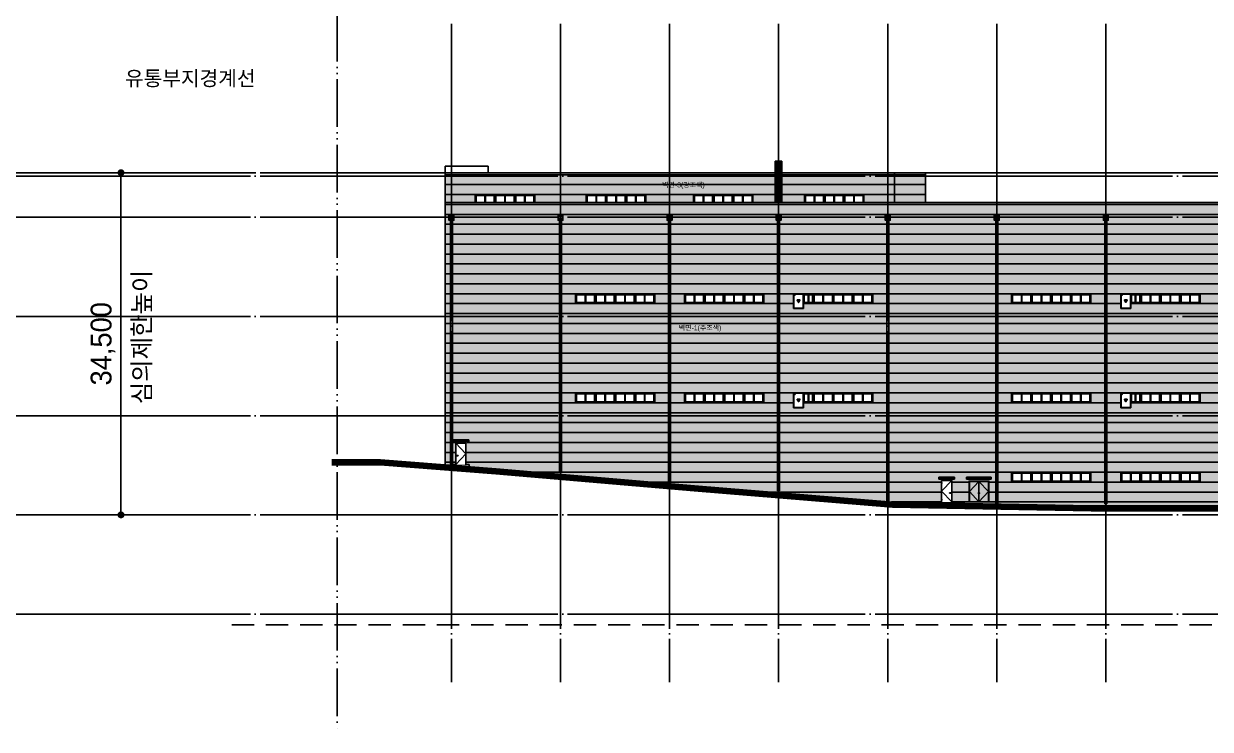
# Model space of a CAD drawing. Header units: millimetres. Extents: x 9068264 to 10076264, y 1307765 to 1705499.
# Drawn here: x 9647003 to 9766672, y 1514905 to 1586035 of the extents above; entities that cross this region are included whole.
import ezdxf
from ezdxf.enums import TextEntityAlignment as Align

# ---------------------------------------------------------------- set-up
doc = ezdxf.new("R2010")
doc.units = ezdxf.units.MM
doc.header["$LTSCALE"] = 1000
for name, pattern in [('03 단지-0902$0$HIDDEN', [0.375, 0.25, -0.125]), ('ACAD_ISO05W100', [33, 24, -3, 0, -3, 0, -3]), ('CEN', [6.2, 6, -0.1, 0, -0.1]), ('HID', [0.345, 0.225, -0.12]), ('x-평면도$0$CEN', [6.2, 6, -0.1, 0, -0.1])]:
    doc.linetypes.add(name, pattern=pattern)
doc.layers.get('DEFPOINTS').update_dxf_attribs({"color": 151})
for name, color, linetype in [('3 dim0', 7, 'Continuous'), ('A-CON', 2, 'Continuous'), ('A-FIN-5', 8, 'Continuous'), ('A-TXT-2.7', 3, 'Continuous'), ('A-중심선', 10, 'CEN'), ('CON', 2, 'Continuous'), ('DIM', 7, 'Continuous'), ('DOOR', 4, 'Continuous'), ('ELE-11', 7, 'Continuous'), ('ELE-2', 4, 'Continuous'), ('ELE-8', 8, 'Continuous'), ('SYM', 7, 'Continuous'), ('TEX', 3, 'Continuous'), ('WID', 4, 'Continuous'), ('x-평면도$0$A-DOOR', 4, 'Continuous'), ('x-평면도$0$A-중심선', 10, 'x-평면도$0$CEN'), ('x-평면도$0$현황선', 6, 'Continuous'), ('노면', 252, 'Continuous'), ('도로체인', 6, 'Continuous')]:
    doc.layers.add(name, color=color, linetype=linetype)
for name, color, linetype, true_color in [('벽면1 (주조색)', 7, 'Continuous', 0xd3d1d2), ('벽면2 (보조색)', 7, 'Continuous', 0x888787), ('벽면3 (강조색)', 7, 'Continuous', 0x8b8871)]:
    doc.layers.add(name, color=color, linetype=linetype, true_color=true_color)
doc.styles.add('AUDIT_D_190715091641-0', font='')
doc.styles.add('돋움', font='')
doc.styles.get('AUDIT_D_190715091641-0').set_extended_font_data('Dotum')
doc.styles.get('돋움').set_extended_font_data('Dotum')
doc.dimstyles.new('scale600', dxfattribs={"dimscale": 600, "dimtxt": 2, "dimasz": 1, "dimexe": 1, "dimexo": 2.5, "dimgap": 0.8, "dimtad": 1, "dimdec": 0, "dimzin": 0, "dimdsep": 46, "dimlunit": 6, "dimtxsty": 'AUDIT_D_190715091641-0', "dimblk": 'DOT', "dimcen": 0, "dimdle": 1, "dimclrd": 256, "dimclre": 256, "dimclrt": 3, "dimadec": 0, "dimazin": 0, "dimtfac": 1, "dimtdec": 0, "dimtix": 1, "dimtmove": 2, "dimatfit": 3, "dimldrblk": 'DOT', "dimfxl": 0, "dimtolj": 1, "dimtzin": 0, "dimarcsym": 0})

# ---------------------------------------------------------------- blocks, each defined once
blk = doc.blocks.new('AW-1')
at = {"ltscale": 0.1}
blk.add_wipeout([(0, 1000), (0, 0), (8000, 0), (8000, 1000)], dxfattribs=at).dxf.layer = 'DOOR'
at = {"layer": 'DOOR', "ltscale": 0.1}
for p, q in [((0, 1000), (0, 0)), ((8000, 1000), (0, 1000)), ((40, 960), (7960, 960)), ((40, 40), (40, 960)), ((7960, 40), (40, 40)), ((7960, 960), (7960, 40)), ((8000, 0), (8000, 1000)), ((0, 0), (8000, 0))]:
    blk.add_line(p, q, dxfattribs=at)
at = {"layer": 'DOOR', "color": 9, "ltscale": 0.1}
for p, q in [((100, 900), (980, 900)), ((100, 100), (100, 900)), ((980, 100), (100, 100)), ((980, 960), (980, 40)), ((1040, 900), (1920, 900)), ((1040, 900), (1040, 100)), ((1920, 100), (1040, 100)), ((1920, 100), (1920, 900)), ((1980, 40), (1980, 960)), ((2020, 40), (2020, 960)), ((2080, 900), (2970, 900)), ((2080, 100), (2080, 900)), ((2970, 100), (2080, 100)), ((2970, 960), (2970, 40)), ((3030, 900), (3920, 900)), ((3030, 900), (3030, 100)), ((3920, 100), (3030, 100)), ((3920, 100), (3920, 900)), ((3980, 40), (3980, 960)), ((4020, 40), (4020, 960)), ((4080, 100), (4080, 900)), ((4970, 900), (4080, 900)), ((4080, 100), (4970, 100)), ((4970, 900), (4970, 100)), ((5030, 960), (5030, 40)), ((5920, 900), (5030, 900)), ((5030, 100), (5920, 100)), ((5920, 100), (5920, 900)), ((5980, 40), (5980, 960)), ((6020, 40), (6020, 960)), ((6080, 100), (6080, 900)), ((6960, 900), (6080, 900)), ((6080, 100), (6960, 100)), ((6960, 900), (6960, 100)), ((7020, 960), (7020, 40)), ((7900, 900), (7020, 900)), ((7020, 100), (7900, 100)), ((7900, 100), (7900, 900))]:
    blk.add_line(p, q, dxfattribs=at)
blk = doc.blocks.new('_Dot')
at = {"color": 0, "linetype": 'ByBlock', "lineweight": -2}
blk.add_line((-0.5, 0), (-1, 0), dxfattribs=at)
at = {"color": 0, "linetype": 'ByBlock', "const_width": 0.5}
blk.add_lwpolyline([(-0.25, 0, 1), (0.25, 0, 1)], format="xyb", close=True, dxfattribs=at)
blk = doc.blocks.new('*D8')
at = {"layer": 'DEFPOINTS', "color": 0, "transparency": 16777216}
for p in [(9663985, 1571018), (9656813, 1536518), (9663985, 1536518)]:
    blk.add_point(p, dxfattribs=at)
at = {"layer": 'DIM', "lineweight": -2, "transparency": 16777216}
for p, q in [((9662235, 1571018), (9656113, 1571018)), ((9656813, 1570318), (9656813, 1537218)), ((9662235, 1536518), (9656113, 1536518))]:
    blk.add_line(p, q, dxfattribs=at)
at = {"layer": 'DIM', "lineweight": -2, "transparency": 16777216, "xscale": 700, "yscale": 700, "zscale": 700}
for p, rotation in [((9656813, 1571018), 90), ((9656813, 1536518), 270)]:
    blk.add_blockref('_Dot', p, dxfattribs=dict(at, rotation=rotation))
at = {"layer": 'DIM', "color": 3, "transparency": 16777216, "insert": (9654999, 1553768), "char_height": 2100, "attachment_point": 5, "rotation": 90, "style": 'AUDIT_D_190715091641-0'}
blk.add_mtext('\\A1;34,500', dxfattribs=at)
blk = doc.blocks.new('SSD-5')
blk.add_wipeout([(488744, 133700), (487644, 133700), (487644, 135900), (488744, 135900)]).dxf.layer = 'DOOR'
at = {"layer": 'A-중심선', "ltscale": 5}
for p, q in [((487644, 135900), (488704, 134780)), ((488704, 134780), (487684, 133700))]:
    blk.add_line(p, q, dxfattribs=at)
at = {"layer": 'DOOR'}
for p, q in [((487684, 135860), (488704, 135860)), ((487684, 133700), (487684, 135860)), ((488704, 133700), (488704, 135860))]:
    blk.add_line(p, q, dxfattribs=at)
at = {"layer": 'DOOR', "color": 252}
for p, q in [((488694, 135680), (488704, 135680)), ((488694, 135580), (488694, 135680)), ((488694, 135580), (488704, 135580)), ((487703, 134600), (487783, 134600)), ((487743, 134560), (487743, 134640)), ((487769, 134615), (487919, 134615)), ((487769, 134585), (487919, 134585)), ((488694, 134000), (488704, 134000)), ((488694, 133900), (488694, 134000)), ((488694, 133900), (488704, 133900))]:
    blk.add_line(p, q, dxfattribs=at)
blk.add_circle((487743, 134600), 30, dxfattribs=at)
for start, end in [(150, 210), (330, 30)]:
    blk.add_arc((487893, 134600), 30, start, end, dxfattribs=at)
blk = doc.blocks.new('*D51')
at = {"layer": '3 dim0', "lineweight": -2, "transparency": 16777216}
for p, q in [((9690141, 1587535), (9690141, 1622458)), ((9905241, 1621858), (9691041, 1621858)), ((9906141, 1587535), (9906141, 1622458))]:
    blk.add_line(p, q, dxfattribs=at)
at = {"layer": 'DEFPOINTS', "color": 0, "transparency": 16777216}
for p in [(9690141, 1621858), (9690141, 1586035), (9906141, 1586035)]:
    blk.add_point(p, dxfattribs=at)
at = {"layer": '3 dim0', "lineweight": -2, "transparency": 16777216, "xscale": 900, "yscale": 900, "zscale": 900, "rotation": 180}
blk.add_blockref('_Dot', (9690141, 1621858), dxfattribs=at)
at = {"layer": '3 dim0', "lineweight": -2, "transparency": 16777216, "xscale": 900, "yscale": 900, "zscale": 900}
blk.add_blockref('_Dot', (9906141, 1621858), dxfattribs=at)
at = {"layer": '3 dim0', "color": 3, "transparency": 16777216, "insert": (9798141, 1623592), "char_height": 2100, "attachment_point": 5, "style": 'AUDIT_D_190715091641-0'}
blk.add_mtext('\\A1;216,000', dxfattribs=at)
blk = doc.blocks.new('RTRET')
at = {"ltscale": 0.1}
blk.add_wipeout([(131678, 216603), (130658, 216603), (130658, 217103), (123678, 217103), (123678, 218103), (131678, 218103)], dxfattribs=at).dxf.layer = 'WID'
for p, q in [((123678, 218103), (123678, 217103)), ((123678, 217103), (130658, 217103))]:
    blk.add_line(p, q)
at = {"layer": 'DOOR', "ltscale": 0.1}
for p, q in [((131678, 218103), (123678, 218103)), ((123678, 217103), (123678, 218103)), ((123718, 218063), (131638, 218063)), ((123718, 217143), (123718, 218063)), ((125658, 217143), (125658, 218063)), ((125698, 217143), (125698, 218063)), ((127658, 217143), (127658, 218063)), ((127698, 217143), (127698, 218063)), ((129658, 217143), (129658, 218063)), ((129698, 217143), (129698, 218063)), ((130658, 216603), (130658, 218063)), ((130698, 216643), (130698, 218063)), ((131638, 218063), (131638, 216643)), ((131678, 216603), (131678, 218103)), ((131678, 218103), (131678, 216603)), ((130658, 217103), (123678, 217103)), ((130658, 217143), (123718, 217143)), ((130658, 216603), (131678, 216603)), ((131638, 216643), (130698, 216643))]:
    blk.add_line(p, q, dxfattribs=at)
at = {"layer": 'DOOR', "color": 9, "ltscale": 0.1}
for p, q in [((123778, 218003), (124658, 218003)), ((123778, 217203), (123778, 218003)), ((124658, 218063), (124658, 217143)), ((124718, 218003), (125598, 218003)), ((124718, 218003), (124718, 217203)), ((125598, 217203), (125598, 218003)), ((125758, 217203), (125758, 218003)), ((126648, 218003), (125758, 218003)), ((126648, 218003), (126648, 217203)), ((126708, 218063), (126708, 217143)), ((127598, 218003), (126708, 218003)), ((127598, 217203), (127598, 218003)), ((127758, 217203), (127758, 218003)), ((128648, 218003), (127758, 218003)), ((128648, 218003), (128648, 217203)), ((128708, 218063), (128708, 217143)), ((129598, 218003), (128708, 218003)), ((129598, 217203), (129598, 218003)), ((129758, 217203), (129758, 218003)), ((130148, 218003), (129758, 218003)), ((130148, 218003), (130148, 217203)), ((130208, 218063), (130208, 217143)), ((130598, 218003), (130208, 218003)), ((130598, 217203), (130598, 218003)), ((124658, 217203), (123778, 217203)), ((125598, 217203), (124718, 217203)), ((125758, 217203), (126648, 217203)), ((126708, 217203), (127598, 217203)), ((127758, 217203), (128648, 217203)), ((128708, 217203), (129598, 217203)), ((129758, 217203), (130148, 217203)), ((130208, 217203), (130598, 217203))]:
    blk.add_line(p, q, dxfattribs=at)
at = {"layer": 'DOOR', "color": 10, "ltscale": 0.1, "elevation": 0}
for points in [[(131050, 217473), (131286, 217473, -0.575867), (131302, 217445), (131184, 217239, -0.5803225), (131152, 217239), (131034, 217445, -0.575867)], [(131050, 217461), (131286, 217461, -0.575867), (131291, 217451), (131173, 217245, -0.5803225), (131163, 217245), (131045, 217451, -0.575867)]]:
    blk.add_lwpolyline(points, format="xyb", close=True, dxfattribs=at)
at = {"layer": 'DOOR', "color": 10, "ltscale": 0.1}
blk.add_circle((131558, 217983), 43.8, dxfattribs=at)
at = {"layer": 'WID', "color": 1, "ltscale": 0.1}
for points in [[(131602, 217983, 1), (131514, 217983, 1)], [(131302, 217445), (131184, 217239, -0.5803225), (131152, 217239), (131034, 217445, -0.575867), (131050, 217473), (131286, 217473, -0.575867)]]:
    blk.add_lwpolyline(points, format="xyb", close=True, dxfattribs=at)
blk.add_lwpolyline([(131296, 217461), (131168, 217236), (131039, 217461)], close=True, dxfattribs=at)

msp = doc.modelspace()

# ---------------------------------------------------------------- hatches: boundary and pattern name
at = {"layer": '벽면1 (주조색)'}
h = msp.add_hatch(color=256, dxfattribs=at)
h.dxf.hatch_style = 1
h.paths.add_polyline_path([(9734141.1, 1568017.6), (9689516.1, 1568017.6), (9689516.1, 1546517.6), (9734141.1, 1546517.6)])
h.paths.add_polyline_path([(9822141.1, 1568017.6), (9745141.1, 1568017.6), (9745141.1, 1546517.6), (9822141.1, 1546517.6)])
h.paths.add_polyline_path([(9866141.1, 1568017.6), (9833141.1, 1568017.6), (9833141.1, 1546517.6), (9866141.1, 1546517.6)])
h.paths.add_polyline_path([(9899766.1, 1568017.6), (9877141.1, 1568017.6), (9877141.1, 1546517.6), (9899766.1, 1546517.6)])
at = {"layer": '벽면2 (보조색)'}
msp.add_hatch(color=256, dxfattribs=at).paths.add_polyline_path([(9745141.1, 1568017.6), (9734141.1, 1568017.6), (9734141.1, 1546517.6), (9689516.1, 1546517.6), (9689516.1, 1541562.5), (9694660.6, 1541157.6), (9714660.6, 1539437.6), (9734660.6, 1537807.6), (9754660.6, 1537417.6), (9774660.6, 1537417.6), (9794753.2, 1537417.6), (9814660.6, 1537367.6), (9834660.6, 1537047.6), (9854660.6, 1536737.6), (9874660.6, 1536427.6), (9894660.6, 1535927.6), (9899766.1, 1535632.4), (9899766.1, 1546517.6), (9877141.1, 1546517.6), (9877141.1, 1568017.6), (9866141.1, 1568017.6), (9866141.1, 1546517.6), (9833141.1, 1546517.6), (9833141.1, 1568017.6), (9822141.1, 1568017.6), (9822141.1, 1546517.6), (9745141.1, 1546517.6)])
at = {"layer": '벽면3 (강조색)', "true_color": 0xa09583}
h = msp.add_hatch(color=252, dxfattribs=at)
h.dxf.hatch_style = 1
h.paths.add_polyline_path([(9689516.1, 1571017.6), (9689516.1, 1568017.6), (9692541.1, 1568017.6), (9692541.1, 1568817.6), (9698541.1, 1568817.6), (9698541.1, 1568017.6), (9703741.1, 1568017.6), (9703741.1, 1568817.6), (9709741.1, 1568817.6), (9709741.1, 1568017.6), (9714541.1, 1568017.6), (9714541.1, 1568817.6), (9720541.1, 1568817.6), (9720541.1, 1568017.6), (9725742.4, 1568017.6), (9725742.4, 1568817.6), (9731742.4, 1568817.6), (9731742.4, 1568017.6), (9737966.1, 1568017.6), (9737966.1, 1571017.6)])

# ---------------------------------------------------------------- linework, layer by layer
at = {"layer": '3 dim0', "elevation": 116942}
msp.add_lwpolyline([(9678601.8, 1580391.5, 0, 768, 0), (9676297.8, 1580391.5, 0, 0, 0), (9672248.3, 1580391.5, 0, 0, 0)], format="xyseb", dxfattribs=at)
at = {"layer": 'A-CON', "linetype": 'ACAD_ISO05W100', "ltscale": 0.2}
msp.add_line((9678601.8, 1587030.9, 116942), (9678601.8, 1514905, 116942), dxfattribs=at)
at = {"layer": 'A-FIN-5', "color": 8}
for p, q in [((9689516.1, 1570817.6), (9737966.1, 1570817.6)), ((9701141.1, 1570817.6), (9701141.1, 1536266.1)), ((9712141.1, 1570817.6), (9712141.1, 1539654.2)), ((9723141.1, 1570817.6), (9723141.1, 1538746.4)), ((9689516.1, 1569817.6), (9737966.1, 1569817.6)), ((9689516.1, 1568817.6), (9737966.1, 1568817.6)), ((9689516.1, 1567817.6), (9899766.1, 1567817.6)), ((9745141.1, 1568017.6), (9745141.1, 1537603.2)), ((9756141.1, 1568017.6), (9756141.1, 1537417.6)), ((9689516.1, 1566817.6), (9899766.1, 1566817.6)), ((9689516.1, 1565817.6), (9899766.1, 1565817.6)), ((9689516.1, 1564817.6), (9899766.1, 1564817.6)), ((9689516.1, 1563817.6), (9899766.1, 1563817.6)), ((9689516.1, 1562817.6), (9899766.1, 1562817.6)), ((9689516.1, 1561817.6), (9899766.1, 1561817.6)), ((9689516.1, 1560817.6), (9899766.1, 1560817.6)), ((9689516.1, 1559817.6), (9899766.1, 1559817.6)), ((9689516.1, 1558817.6), (9899766.1, 1558817.6)), ((9689516.1, 1557817.6), (9899766.1, 1557817.6)), ((9689516.1, 1556817.6), (9899766.1, 1556817.6)), ((9689516.1, 1555817.6), (9899766.1, 1555817.6)), ((9689516.1, 1554817.6), (9899766.1, 1554817.6)), ((9689516.1, 1553817.6), (9899766.1, 1553817.6)), ((9689516.1, 1552817.6), (9899766.1, 1552817.6)), ((9689516.1, 1551817.6), (9899766.1, 1551817.6)), ((9689516.1, 1550817.6), (9899766.1, 1550817.6)), ((9689516.1, 1549817.6), (9899766.1, 1549817.6)), ((9734141.1, 1550817.6), (9734141.1, 1537849.9)), ((9689516.1, 1548817.6), (9899766.1, 1548817.6)), ((9689516.1, 1547817.6), (9899766.1, 1547817.6)), ((9689516.1, 1546817.6), (9899766.1, 1546817.6)), ((9689516.1, 1545817.6), (9906941.1, 1545817.6)), ((9689516.1, 1544817.6), (9906941.1, 1544817.6)), ((9689516.1, 1543817.6), (9906941.1, 1543817.6)), ((9689507.4, 1542817.6), (9906941.1, 1542817.6)), ((9689516.1, 1541817.6), (9906941.1, 1541817.6)), ((9710242, 1539817.6), (9742341.1, 1539817.6)), ((9722267.9, 1538817.6), (9742341.1, 1538817.6)), ((9734537.6, 1537817.6), (9778641.1, 1537817.6)), ((9744341.1, 1538817.6), (9778641.1, 1538817.6))]:
    msp.add_line(p, q, dxfattribs=at)
at = {"layer": 'CON'}
for p, q in [((9689516.1, 1571017.6), (9689516.1, 1541560.6)), ((9737966.1, 1571017.6), (9689516.1, 1571017.6)), ((9734816.1, 1571017.6), (9734816.1, 1568017.6)), ((9737966.1, 1571017.6), (9737966.1, 1568017.6)), ((9899766.1, 1568017.6), (9689516.1, 1568017.6))]:
    msp.add_line(p, q, dxfattribs=at)
at = {"layer": 'DOOR', "ltscale": 0.1}
for p, q in [((9692541.1, 1568817.6), (9692541.1, 1568017.6)), ((9698541.1, 1568817.6), (9692541.1, 1568817.6)), ((9692581.1, 1568777.6), (9698501.1, 1568777.6)), ((9692581.1, 1568017.6), (9692581.1, 1568777.6)), ((9698501.1, 1568777.6), (9698501.1, 1568017.6)), ((9698541.1, 1568017.6), (9698541.1, 1568817.6)), ((9703741.1, 1568817.6), (9703741.1, 1568017.6)), ((9709741.1, 1568817.6), (9703741.1, 1568817.6)), ((9703781.1, 1568777.6), (9709701.1, 1568777.6)), ((9703781.1, 1568017.6), (9703781.1, 1568777.6)), ((9709701.1, 1568777.6), (9709701.1, 1568017.6)), ((9709741.1, 1568017.6), (9709741.1, 1568817.6)), ((9714541.1, 1568817.6), (9714541.1, 1568017.6)), ((9720541.1, 1568817.6), (9714541.1, 1568817.6)), ((9714581.1, 1568777.6), (9720501.1, 1568777.6)), ((9714581.1, 1568017.6), (9714581.1, 1568777.6)), ((9720501.1, 1568777.6), (9720501.1, 1568017.6)), ((9720541.1, 1568017.6), (9720541.1, 1568817.6)), ((9731742.4, 1568817.6), (9725742.4, 1568817.6)), ((9725742.4, 1568817.6), (9725742.4, 1568017.6)), ((9725782.4, 1568777.6), (9731702.4, 1568777.6)), ((9725782.4, 1568017.6), (9725782.4, 1568777.6)), ((9731702.4, 1568777.6), (9731702.4, 1568017.6)), ((9731742.4, 1568017.6), (9731742.4, 1568817.6))]:
    msp.add_line(p, q, dxfattribs=at)
at = {"layer": 'DOOR', "color": 9, "ltscale": 0.1}
for p, q in [((9692641.1, 1568717.6), (9693521.1, 1568717.6)), ((9692641.1, 1568017.6), (9692641.1, 1568717.6)), ((9693521.1, 1568777.6), (9693521.1, 1568017.6)), ((9693581.1, 1568717.6), (9694461.1, 1568717.6)), ((9693581.1, 1568717.6), (9693581.1, 1568017.6)), ((9694461.1, 1568017.6), (9694461.1, 1568717.6)), ((9694521.1, 1568017.6), (9694521.1, 1568777.6)), ((9694561.1, 1568017.6), (9694561.1, 1568777.6)), ((9694621.1, 1568717.6), (9695511.1, 1568717.6)), ((9694621.1, 1568017.6), (9694621.1, 1568717.6)), ((9695511.1, 1568777.6), (9695511.1, 1568017.6)), ((9695571.1, 1568717.6), (9696461.1, 1568717.6)), ((9695571.1, 1568717.6), (9695571.1, 1568017.6)), ((9696461.1, 1568017.6), (9696461.1, 1568717.6)), ((9696521.1, 1568017.6), (9696521.1, 1568777.6)), ((9696561.1, 1568017.6), (9696561.1, 1568777.6)), ((9696621.1, 1568017.6), (9696621.1, 1568717.6)), ((9697511.1, 1568717.6), (9696621.1, 1568717.6)), ((9697511.1, 1568717.6), (9697511.1, 1568017.6)), ((9697571.1, 1568777.6), (9697571.1, 1568017.6)), ((9698461.1, 1568717.6), (9697571.1, 1568717.6)), ((9698461.1, 1568017.6), (9698461.1, 1568717.6)), ((9703841.1, 1568717.6), (9704721.1, 1568717.6)), ((9703841.1, 1568017.6), (9703841.1, 1568717.6)), ((9704721.1, 1568777.6), (9704721.1, 1568017.6)), ((9704781.1, 1568717.6), (9705661.1, 1568717.6)), ((9704781.1, 1568717.6), (9704781.1, 1568017.6)), ((9705661.1, 1568017.6), (9705661.1, 1568717.6)), ((9705721.1, 1568017.6), (9705721.1, 1568777.6)), ((9705761.1, 1568017.6), (9705761.1, 1568777.6)), ((9705821.1, 1568717.6), (9706711.1, 1568717.6)), ((9705821.1, 1568017.6), (9705821.1, 1568717.6)), ((9706711.1, 1568777.6), (9706711.1, 1568017.6)), ((9706771.1, 1568717.6), (9707661.1, 1568717.6)), ((9706771.1, 1568717.6), (9706771.1, 1568017.6)), ((9707661.1, 1568017.6), (9707661.1, 1568717.6)), ((9707721.1, 1568017.6), (9707721.1, 1568777.6)), ((9707761.1, 1568017.6), (9707761.1, 1568777.6)), ((9707821.1, 1568017.6), (9707821.1, 1568717.6)), ((9708711.1, 1568717.6), (9707821.1, 1568717.6)), ((9708711.1, 1568717.6), (9708711.1, 1568017.6)), ((9708771.1, 1568777.6), (9708771.1, 1568017.6)), ((9709661.1, 1568717.6), (9708771.1, 1568717.6)), ((9709661.1, 1568017.6), (9709661.1, 1568717.6)), ((9714641.1, 1568717.6), (9715521.1, 1568717.6)), ((9714641.1, 1568017.6), (9714641.1, 1568717.6)), ((9715521.1, 1568777.6), (9715521.1, 1568017.6)), ((9715581.1, 1568717.6), (9716461.1, 1568717.6)), ((9715581.1, 1568717.6), (9715581.1, 1568017.6)), ((9716461.1, 1568017.6), (9716461.1, 1568717.6)), ((9716521.1, 1568017.6), (9716521.1, 1568777.6)), ((9716561.1, 1568017.6), (9716561.1, 1568777.6)), ((9716621.1, 1568717.6), (9717511.1, 1568717.6)), ((9716621.1, 1568017.6), (9716621.1, 1568717.6)), ((9717511.1, 1568777.6), (9717511.1, 1568017.6)), ((9717571.1, 1568717.6), (9718461.1, 1568717.6)), ((9717571.1, 1568717.6), (9717571.1, 1568017.6)), ((9718461.1, 1568017.6), (9718461.1, 1568717.6)), ((9718521.1, 1568017.6), (9718521.1, 1568777.6)), ((9718561.1, 1568017.6), (9718561.1, 1568777.6)), ((9718621.1, 1568017.6), (9718621.1, 1568717.6)), ((9719511.1, 1568717.6), (9718621.1, 1568717.6)), ((9719511.1, 1568717.6), (9719511.1, 1568017.6)), ((9719571.1, 1568777.6), (9719571.1, 1568017.6)), ((9720461.1, 1568717.6), (9719571.1, 1568717.6)), ((9720461.1, 1568017.6), (9720461.1, 1568717.6)), ((9725842.4, 1568717.6), (9726722.4, 1568717.6)), ((9725842.4, 1568017.6), (9725842.4, 1568717.6)), ((9726722.4, 1568777.6), (9726722.4, 1568017.6)), ((9726782.4, 1568717.6), (9727662.4, 1568717.6)), ((9726782.4, 1568717.6), (9726782.4, 1568017.6)), ((9727662.4, 1568017.6), (9727662.4, 1568717.6)), ((9727722.4, 1568017.6), (9727722.4, 1568777.6)), ((9727762.4, 1568017.6), (9727762.4, 1568777.6)), ((9727822.4, 1568717.6), (9728712.4, 1568717.6)), ((9727822.4, 1568017.6), (9727822.4, 1568717.6)), ((9728712.4, 1568777.6), (9728712.4, 1568017.6)), ((9728772.4, 1568717.6), (9729662.4, 1568717.6)), ((9728772.4, 1568717.6), (9728772.4, 1568017.6)), ((9729662.4, 1568017.6), (9729662.4, 1568717.6)), ((9729722.4, 1568017.6), (9729722.4, 1568777.6)), ((9729762.4, 1568017.6), (9729762.4, 1568777.6)), ((9729822.4, 1568017.6), (9729822.4, 1568717.6)), ((9730712.4, 1568717.6), (9729822.4, 1568717.6)), ((9730712.4, 1568717.6), (9730712.4, 1568017.6)), ((9730772.4, 1568777.6), (9730772.4, 1568017.6)), ((9731662.4, 1568717.6), (9730772.4, 1568717.6)), ((9731662.4, 1568017.6), (9731662.4, 1568717.6))]:
    msp.add_line(p, q, dxfattribs=at)
at = {"layer": 'ELE-11'}
for p, q in [((9690291.1, 1544068.3), (9690291.1, 1543868.3)), ((9690291.1, 1544068.3), (9691891.1, 1544068.3)), ((9690291.1, 1543968.3), (9691891.1, 1543968.3)), ((9690291.1, 1543868.3), (9691891.1, 1543868.3)), ((9691891.1, 1544068.3), (9691891.1, 1543868.3)), ((9690341.1, 1541581.8), (9690341.1, 1541497.6)), ((9690341.1, 1541581.8), (9691941.1, 1541581.8)), ((9691941.1, 1541581.8), (9691941.1, 1541371.6)), ((9740891.1, 1540304), (9739291.1, 1540304)), ((9739291.1, 1540304), (9739291.1, 1540104)), ((9740891.1, 1540204), (9739291.1, 1540204)), ((9740891.1, 1540304), (9740891.1, 1540104)), ((9744591.1, 1540304), (9742091.1, 1540304)), ((9742091.1, 1540304), (9742091.1, 1540104)), ((9744591.1, 1540204), (9742091.1, 1540204)), ((9744591.1, 1540304), (9744591.1, 1540104)), ((9740891.1, 1540104), (9739291.1, 1540104)), ((9744591.1, 1540104), (9742091.1, 1540104)), ((9739241.1, 1537817.6), (9739241.1, 1537741.7)), ((9740841.1, 1537817.6), (9739241.1, 1537817.6)), ((9740841.1, 1537817.6), (9740841.1, 1537690.7))]:
    msp.add_line(p, q, dxfattribs=at)
at = {"layer": 'ELE-2'}
for p, q in [((9689891.1, 1566817.6), (9690391.1, 1566217.6)), ((9690391.1, 1566817.6), (9689891.1, 1566217.6)), ((9700891.1, 1566817.6), (9701391.1, 1566217.6)), ((9701391.1, 1566817.6), (9700891.1, 1566217.6)), ((9711891.1, 1566817.6), (9712391.1, 1566217.6)), ((9712391.1, 1566817.6), (9711891.1, 1566217.6)), ((9722891.1, 1566817.6), (9723391.1, 1566217.6)), ((9723391.1, 1566817.6), (9722891.1, 1566217.6)), ((9733891.1, 1566817.6), (9734391.1, 1566217.6)), ((9734391.1, 1566817.6), (9733891.1, 1566217.6)), ((9744891.1, 1566817.6), (9745391.1, 1566217.6)), ((9745391.1, 1566817.6), (9744891.1, 1566217.6)), ((9755891.1, 1566817.6), (9756391.1, 1566217.6)), ((9756391.1, 1566817.6), (9755891.1, 1566217.6)), ((9690041.1, 1566217.6), (9690041.1, 1541562.6)), ((9690041.1, 1566217.6), (9690241.1, 1566217.6)), ((9690241.1, 1566217.6), (9690241.1, 1541561.4)), ((9701041.1, 1566217.6), (9701041.1, 1540818.1)), ((9701041.1, 1566217.6), (9701241.1, 1566217.6)), ((9701241.1, 1566217.6), (9701241.1, 1540817)), ((9712041.1, 1566217.6), (9712041.1, 1539818.1)), ((9712041.1, 1566217.6), (9712241.1, 1566217.6)), ((9712241.1, 1566217.6), (9712241.1, 1539817)), ((9723041.1, 1566217.6), (9723041.1, 1538947.6)), ((9723041.1, 1566217.6), (9723241.1, 1566217.6)), ((9723241.1, 1566217.6), (9723241.1, 1538946.5)), ((9734041.1, 1566217.6), (9734041.1, 1537896.5)), ((9734041.1, 1566217.6), (9734241.1, 1566217.6)), ((9734241.1, 1566217.6), (9734241.1, 1537895.3)), ((9745041.1, 1566217.6), (9745041.1, 1537684)), ((9745041.1, 1566217.6), (9745241.1, 1566217.6)), ((9745241.1, 1566217.6), (9745241.1, 1537682.8)), ((9756041.1, 1566217.6), (9756041.1, 1537618.1)), ((9756041.1, 1566217.6), (9756241.1, 1566217.6)), ((9756241.1, 1566217.6), (9756241.1, 1537617)), ((9745041.1, 1537684), (9745241.1, 1537684))]:
    msp.add_line(p, q, dxfattribs=at)
for points in [[(9689891.1, 1566817.6), (9690391.1, 1566817.6), (9690391.1, 1566217.6), (9689891.1, 1566217.6)], [(9700891.1, 1566817.6), (9701391.1, 1566817.6), (9701391.1, 1566217.6), (9700891.1, 1566217.6)], [(9711891.1, 1566817.6), (9712391.1, 1566817.6), (9712391.1, 1566217.6), (9711891.1, 1566217.6)], [(9722891.1, 1566817.6), (9723391.1, 1566817.6), (9723391.1, 1566217.6), (9722891.1, 1566217.6)], [(9733891.1, 1566817.6), (9734391.1, 1566817.6), (9734391.1, 1566217.6), (9733891.1, 1566217.6)], [(9744891.1, 1566817.6), (9745391.1, 1566817.6), (9745391.1, 1566217.6), (9744891.1, 1566217.6)], [(9755891.1, 1566817.6), (9756391.1, 1566817.6), (9756391.1, 1566217.6), (9755891.1, 1566217.6)]]:
    msp.add_lwpolyline(points, close=True, dxfattribs=at)
for points in [[(9690041.1, 1541562.6), (9690241.1, 1541561.4)], [(9701041.1, 1540818.1), (9701241.1, 1540817)], [(9712041.1, 1539818.1), (9712241.1, 1539817)], [(9723041.1, 1538947.6), (9723241.1, 1538946.5)], [(9734041.1, 1537896.5), (9734241.1, 1537895.3)], [(9756041.1, 1537618.1), (9756241.1, 1537617)]]:
    msp.add_lwpolyline(points, dxfattribs=at)
at = {"layer": 'ELE-8'}
for p, q in [((9722780.1, 1572142.6), (9722780.1, 1572192.6)), ((9722780.1, 1572192.6), (9723460.1, 1572192.6)), ((9722780.1, 1572142.6), (9723460.1, 1572142.6)), ((9722789.1, 1571192.6), (9722789.1, 1572142.6)), ((9722801.1, 1571192.6), (9722801.1, 1572142.6)), ((9722845.1, 1571192.6), (9722845.1, 1571842.6)), ((9722895.1, 1571192.6), (9722895.1, 1571842.6)), ((9722895.1, 1571614.2), (9722911.3, 1571614.2)), ((9722895.1, 1571589.2), (9722911.3, 1571589.2)), ((9722895.1, 1571314.2), (9722911.3, 1571314.2)), ((9722895.1, 1571289.2), (9722911.3, 1571289.2)), ((9722911.3, 1571192.6), (9722911.3, 1572142.6)), ((9722936.3, 1571192.6), (9722936.3, 1572142.6)), ((9722936.3, 1571614.2), (9723100.1, 1571614.2)), ((9722936.3, 1571589.2), (9723100.1, 1571589.2)), ((9722936.3, 1571314.2), (9723100.1, 1571314.2)), ((9722936.3, 1571289.2), (9723100.1, 1571289.2)), ((9723100.1, 1571192.6), (9723100.1, 1572142.6)), ((9723140.1, 1571192.6), (9723140.1, 1572142.6)), ((9723140.1, 1571614.2), (9723303.9, 1571614.2)), ((9723140.1, 1571589.2), (9723303.9, 1571589.2)), ((9723140.1, 1571314.2), (9723303.9, 1571314.2)), ((9723140.1, 1571289.2), (9723303.9, 1571289.2)), ((9723303.9, 1571192.6), (9723303.9, 1572142.6)), ((9723328.9, 1571192.6), (9723328.9, 1572142.6)), ((9723328.9, 1571614.2), (9723345.1, 1571614.2)), ((9723328.9, 1571589.2), (9723345.1, 1571589.2)), ((9723328.9, 1571314.2), (9723345.1, 1571314.2)), ((9723328.9, 1571289.2), (9723345.1, 1571289.2)), ((9723345.1, 1571192.6), (9723345.1, 1571842.6)), ((9723395.1, 1571192.6), (9723395.1, 1571842.6)), ((9723439.1, 1571192.6), (9723439.1, 1572142.6)), ((9723451.1, 1571192.6), (9723451.1, 1572142.6)), ((9723460.1, 1572142.6), (9723460.1, 1572192.6)), ((9722780.1, 1571142.6), (9722780.1, 1571192.6)), ((9722780.1, 1571192.6), (9723460.1, 1571192.6)), ((9722780.1, 1571142.6), (9723460.1, 1571142.6)), ((9722780.1, 1570142.6), (9722780.1, 1570192.6)), ((9722780.1, 1570192.6), (9723460.1, 1570192.6)), ((9722780.1, 1570142.6), (9723460.1, 1570142.6)), ((9722789.1, 1570192.6), (9722789.1, 1571142.6)), ((9722789.1, 1569192.6), (9722789.1, 1570142.6)), ((9722801.1, 1570192.6), (9722801.1, 1571142.6)), ((9722801.1, 1569192.6), (9722801.1, 1570142.6)), ((9722820.1, 1570922.6), (9722820.1, 1570862.6)), ((9722845.1, 1570922.6), (9722820.1, 1570922.6)), ((9722820.1, 1570862.6), (9722845.1, 1570862.6)), ((9722845.1, 1570192.6), (9722845.1, 1571142.6)), ((9722845.1, 1569192.6), (9722845.1, 1570142.6)), ((9722895.1, 1570192.6), (9722895.1, 1571142.6)), ((9722895.1, 1571014.2), (9722911.3, 1571014.2)), ((9722895.1, 1570989.2), (9722911.3, 1570989.2)), ((9722911.3, 1570922.6), (9722895.1, 1570922.6)), ((9722895.1, 1570862.6), (9722911.3, 1570862.6)), ((9722895.1, 1570714.2), (9722911.3, 1570714.2)), ((9722895.1, 1570689.2), (9722911.3, 1570689.2)), ((9722895.1, 1570414.2), (9722911.3, 1570414.2)), ((9722895.1, 1570389.2), (9722911.3, 1570389.2)), ((9722895.1, 1569192.6), (9722895.1, 1570142.6)), ((9722895.1, 1570114.2), (9722911.3, 1570114.2)), ((9722895.1, 1570089.2), (9722911.3, 1570089.2)), ((9722911.3, 1570192.6), (9722911.3, 1571142.6)), ((9722911.3, 1569192.6), (9722911.3, 1570142.6)), ((9722936.3, 1570192.6), (9722936.3, 1571142.6)), ((9722936.3, 1571014.2), (9723100.1, 1571014.2)), ((9722936.3, 1570989.2), (9723100.1, 1570989.2)), ((9722936.3, 1570714.2), (9723100.1, 1570714.2)), ((9722936.3, 1570689.2), (9723100.1, 1570689.2)), ((9722936.3, 1570414.2), (9723100.1, 1570414.2)), ((9722936.3, 1570389.2), (9723100.1, 1570389.2)), ((9722936.3, 1569192.6), (9722936.3, 1570142.6)), ((9722936.3, 1570114.2), (9723100.1, 1570114.2)), ((9722936.3, 1570089.2), (9723100.1, 1570089.2)), ((9723100.1, 1570192.6), (9723100.1, 1571142.6)), ((9723100.1, 1569192.6), (9723100.1, 1570142.6)), ((9723140.1, 1570192.6), (9723140.1, 1571142.6)), ((9723140.1, 1571014.2), (9723303.9, 1571014.2)), ((9723140.1, 1570989.2), (9723303.9, 1570989.2)), ((9723140.1, 1570714.2), (9723303.9, 1570714.2)), ((9723140.1, 1570689.2), (9723303.9, 1570689.2)), ((9723140.1, 1570414.2), (9723303.9, 1570414.2)), ((9723140.1, 1570389.2), (9723303.9, 1570389.2)), ((9723140.1, 1569192.6), (9723140.1, 1570142.6)), ((9723140.1, 1570114.2), (9723303.9, 1570114.2)), ((9723140.1, 1570089.2), (9723303.9, 1570089.2)), ((9723303.9, 1570192.6), (9723303.9, 1571142.6)), ((9723303.9, 1569192.6), (9723303.9, 1570142.6)), ((9723328.9, 1570192.6), (9723328.9, 1571142.6)), ((9723328.9, 1571014.2), (9723345.1, 1571014.2)), ((9723328.9, 1570989.2), (9723345.1, 1570989.2)), ((9723328.9, 1570922.6), (9723345.1, 1570922.6)), ((9723345.1, 1570862.6), (9723328.9, 1570862.6)), ((9723328.9, 1570714.2), (9723345.1, 1570714.2)), ((9723328.9, 1570689.2), (9723345.1, 1570689.2)), ((9723328.9, 1570414.2), (9723345.1, 1570414.2)), ((9723328.9, 1570389.2), (9723345.1, 1570389.2)), ((9723328.9, 1569192.6), (9723328.9, 1570142.6)), ((9723328.9, 1570114.2), (9723345.1, 1570114.2)), ((9723328.9, 1570089.2), (9723345.1, 1570089.2)), ((9723345.1, 1570192.6), (9723345.1, 1571142.6)), ((9723345.1, 1569192.6), (9723345.1, 1570142.6)), ((9723395.1, 1570192.6), (9723395.1, 1571142.6)), ((9723395.1, 1570922.6), (9723420.1, 1570922.6)), ((9723420.1, 1570862.6), (9723395.1, 1570862.6)), ((9723395.1, 1569192.6), (9723395.1, 1570142.6)), ((9723420.1, 1570922.6), (9723420.1, 1570862.6)), ((9723439.1, 1570192.6), (9723439.1, 1571142.6)), ((9723439.1, 1569192.6), (9723439.1, 1570142.6)), ((9723451.1, 1570192.6), (9723451.1, 1571142.6)), ((9723451.1, 1569192.6), (9723451.1, 1570142.6)), ((9723460.1, 1571142.6), (9723460.1, 1571192.6)), ((9723460.1, 1570142.6), (9723460.1, 1570192.6)), ((9722780.1, 1569142.6), (9722780.1, 1569192.6)), ((9722780.1, 1569192.6), (9723460.1, 1569192.6)), ((9722780.1, 1569142.6), (9723460.1, 1569142.6)), ((9722789.1, 1568017.6), (9722789.1, 1569142.6)), ((9722801.1, 1568017.6), (9722801.1, 1569142.6)), ((9722820.1, 1570022.6), (9722820.1, 1569962.6)), ((9722845.1, 1570022.6), (9722820.1, 1570022.6)), ((9722820.1, 1569962.6), (9722845.1, 1569962.6)), ((9722820.1, 1569422.6), (9722820.1, 1569362.6)), ((9722845.1, 1569422.6), (9722820.1, 1569422.6)), ((9722820.1, 1569362.6), (9722845.1, 1569362.6)), ((9722845.1, 1568017.6), (9722845.1, 1569142.6)), ((9722911.3, 1570022.6), (9722895.1, 1570022.6)), ((9722895.1, 1569962.6), (9722911.3, 1569962.6)), ((9722895.1, 1569814.2), (9722911.3, 1569814.2)), ((9722895.1, 1569789.2), (9722911.3, 1569789.2)), ((9722895.1, 1569514.2), (9722911.3, 1569514.2)), ((9722895.1, 1569489.2), (9722911.3, 1569489.2)), ((9722911.3, 1569422.6), (9722895.1, 1569422.6)), ((9722895.1, 1569362.6), (9722911.3, 1569362.6)), ((9722895.1, 1569214.2), (9722911.3, 1569214.2)), ((9722895.1, 1568017.6), (9722895.1, 1569142.6)), ((9722895.1, 1568914.2), (9722911.3, 1568914.2)), ((9722895.1, 1568889.2), (9722911.3, 1568889.2)), ((9722911.3, 1568017.6), (9722911.3, 1569142.6)), ((9722936.3, 1569814.2), (9723100.1, 1569814.2)), ((9722936.3, 1569789.2), (9723100.1, 1569789.2)), ((9722936.3, 1569514.2), (9723100.1, 1569514.2)), ((9722936.3, 1569489.2), (9723100.1, 1569489.2)), ((9722936.3, 1569214.2), (9723100.1, 1569214.2)), ((9722936.3, 1568017.6), (9722936.3, 1569142.6)), ((9722936.3, 1568914.2), (9723100.1, 1568914.2)), ((9722936.3, 1568889.2), (9723100.1, 1568889.2)), ((9723100.1, 1568017.6), (9723100.1, 1569142.6)), ((9723140.1, 1569814.2), (9723303.9, 1569814.2)), ((9723140.1, 1569789.2), (9723303.9, 1569789.2)), ((9723140.1, 1569514.2), (9723303.9, 1569514.2)), ((9723140.1, 1569489.2), (9723303.9, 1569489.2)), ((9723140.1, 1569214.2), (9723303.9, 1569214.2)), ((9723140.1, 1568017.6), (9723140.1, 1569142.6)), ((9723140.1, 1568914.2), (9723303.9, 1568914.2)), ((9723140.1, 1568889.2), (9723303.9, 1568889.2)), ((9723303.9, 1568017.6), (9723303.9, 1569142.6)), ((9723328.9, 1570022.6), (9723345.1, 1570022.6)), ((9723345.1, 1569962.6), (9723328.9, 1569962.6)), ((9723328.9, 1569814.2), (9723345.1, 1569814.2)), ((9723328.9, 1569789.2), (9723345.1, 1569789.2)), ((9723328.9, 1569514.2), (9723345.1, 1569514.2)), ((9723328.9, 1569489.2), (9723345.1, 1569489.2)), ((9723328.9, 1569422.6), (9723345.1, 1569422.6)), ((9723345.1, 1569362.6), (9723328.9, 1569362.6)), ((9723328.9, 1569214.2), (9723345.1, 1569214.2)), ((9723328.9, 1568017.6), (9723328.9, 1569142.6)), ((9723328.9, 1568914.2), (9723345.1, 1568914.2)), ((9723328.9, 1568889.2), (9723345.1, 1568889.2)), ((9723345.1, 1568017.6), (9723345.1, 1569142.6)), ((9723395.1, 1570022.6), (9723420.1, 1570022.6)), ((9723420.1, 1569962.6), (9723395.1, 1569962.6)), ((9723395.1, 1569422.6), (9723420.1, 1569422.6)), ((9723420.1, 1569362.6), (9723395.1, 1569362.6)), ((9723395.1, 1568017.6), (9723395.1, 1569142.6)), ((9723420.1, 1570022.6), (9723420.1, 1569962.6)), ((9723420.1, 1569422.6), (9723420.1, 1569362.6)), ((9723439.1, 1568017.6), (9723439.1, 1569142.6)), ((9723451.1, 1568017.6), (9723451.1, 1569142.6)), ((9723460.1, 1569142.6), (9723460.1, 1569192.6)), ((9722845.1, 1568522.6), (9722820.1, 1568522.6)), ((9722820.1, 1568522.6), (9722820.1, 1568462.6)), ((9722820.1, 1568462.6), (9722845.1, 1568462.6)), ((9722895.1, 1568614.2), (9722911.3, 1568614.2)), ((9722895.1, 1568589.2), (9722911.3, 1568589.2)), ((9722911.3, 1568522.6), (9722895.1, 1568522.6)), ((9722895.1, 1568462.6), (9722911.3, 1568462.6)), ((9722895.1, 1568314.2), (9722911.3, 1568314.2)), ((9722895.1, 1568289.2), (9722911.3, 1568289.2)), ((9722895.1, 1568023.4), (9722911.3, 1568023.4)), ((9722936.3, 1568614.2), (9723100.1, 1568614.2)), ((9722936.3, 1568589.2), (9723100.1, 1568589.2)), ((9722936.3, 1568314.2), (9723100.1, 1568314.2)), ((9722936.3, 1568289.2), (9723100.1, 1568289.2)), ((9722936.3, 1568023.4), (9723100.1, 1568023.4)), ((9723140.1, 1568614.2), (9723303.9, 1568614.2)), ((9723140.1, 1568589.2), (9723303.9, 1568589.2)), ((9723140.1, 1568314.2), (9723303.9, 1568314.2)), ((9723140.1, 1568289.2), (9723303.9, 1568289.2)), ((9723140.1, 1568023.4), (9723303.9, 1568023.4)), ((9723328.9, 1568614.2), (9723345.1, 1568614.2)), ((9723328.9, 1568589.2), (9723345.1, 1568589.2)), ((9723328.9, 1568522.6), (9723345.1, 1568522.6)), ((9723345.1, 1568462.6), (9723328.9, 1568462.6)), ((9723328.9, 1568314.2), (9723345.1, 1568314.2)), ((9723328.9, 1568289.2), (9723345.1, 1568289.2)), ((9723328.9, 1568023.4), (9723345.1, 1568023.4)), ((9723395.1, 1568522.6), (9723420.1, 1568522.6)), ((9723420.1, 1568462.6), (9723395.1, 1568462.6)), ((9723420.1, 1568522.6), (9723420.1, 1568462.6))]:
    msp.add_line(p, q, dxfattribs=at)
for centre, start, end in [((9722870.1, 1571842.6), 0, 180), ((9723370.1, 1571842.6), 359.999804, 180.000196)]:
    msp.add_arc(centre, 25, start, end, dxfattribs=at)
at = {"layer": 'SYM'}
for p, q in [((9689516.1, 1571017.6), (9689516.1, 1571667.6)), ((9689516.1, 1571667.6), (9693841.1, 1571667.6)), ((9693841.1, 1571017.6), (9693841.1, 1571667.6))]:
    msp.add_line(p, q, dxfattribs=at)
at = {"layer": 'x-평면도$0$A-DOOR', "linetype": 'Continuous'}
for p, q in [((9742381.1, 1539917.6), (9742381.1, 1537817.6)), ((9744301.1, 1539877.6), (9742381.1, 1539877.6)), ((9743341.1, 1537817.6), (9743341.1, 1539877.6)), ((9744301.1, 1537817.6), (9744301.1, 1539917.6)), ((9743251.1, 1538717.6), (9743331.1, 1538717.6)), ((9743291.1, 1538677.6), (9743291.1, 1538757.6)), ((9743351.1, 1538717.6), (9743431.1, 1538717.6)), ((9743391.1, 1538677.6), (9743391.1, 1538757.6))]:
    msp.add_line(p, q, dxfattribs=at)
for points in [[(9744341.1, 1539917.6), (9744341.1, 1537817.6), (9742341.1, 1537817.6), (9742341.1, 1539917.6), (9744341.1, 1539917.6)], [(9742381.1, 1539597.6), (9742391.1, 1539597.6), (9742391.1, 1539697.6), (9742381.1, 1539697.6)], [(9742381.1, 1539317.6), (9742391.1, 1539317.6), (9742391.1, 1539417.6), (9742381.1, 1539417.6)], [(9744301.1, 1539597.6), (9744291.1, 1539597.6), (9744291.1, 1539697.6), (9744301.1, 1539697.6)], [(9744301.1, 1539317.6), (9744291.1, 1539317.6), (9744291.1, 1539417.6), (9744301.1, 1539417.6)], [(9742381.1, 1538017.6), (9742391.1, 1538017.6), (9742391.1, 1538117.6), (9742381.1, 1538117.6)], [(9744301.1, 1538017.6), (9744291.1, 1538017.6), (9744291.1, 1538117.6), (9744301.1, 1538117.6)]]:
    msp.add_lwpolyline(points, dxfattribs=at)
msp.add_lwpolyline([(9743341.1, 1539877.6), (9744301.1, 1538867.6), (9743341.1, 1537817.6), (9742381.1, 1538867.6)], close=True, dxfattribs=at)
for centre in [(9743291.1, 1538717.6), (9743391.1, 1538717.6)]:
    msp.add_circle(centre, 30, dxfattribs=at)
at = {"layer": 'x-평면도$0$A-중심선', "ltscale": 5}
for p, q in [((9701141.1, 1586034.7), (9701141.1, 1519665.7)), ((9712141.1, 1586034.7), (9712141.1, 1519665.7)), ((9723141.1, 1586034.7), (9723141.1, 1519665.7)), ((9734141.1, 1586034.7), (9734141.1, 1519665.7)), ((9745141.1, 1586034.7), (9745141.1, 1519665.7)), ((9756141.1, 1586034.7), (9756141.1, 1519665.7)), ((9639859.6, 1571017.6), (9932439.6, 1571017.6)), ((9639859.6, 1570667.6), (9932439.6, 1570667.6)), ((9639859.6, 1566517.6), (9932439.6, 1566517.6)), ((9639859.6, 1556517.6), (9932439.6, 1556517.6)), ((9639859.6, 1546517.6), (9932439.6, 1546517.6)), ((9639859.6, 1536517.6), (9932439.6, 1536517.6)), ((9639859.6, 1526517.6), (9932439.6, 1526517.6))]:
    msp.add_line(p, q, dxfattribs=at)
at = {"layer": 'x-평면도$0$현황선', "linetype": 'HID', "ltscale": 10}
msp.add_line((9667980.7, 1525417.6), (9995248, 1525417.6), dxfattribs=at)
at = {"layer": '노면'}
msp.add_lwpolyline([(9742341.1, 1539917.6), (9744341.1, 1539917.6), (9744341.1, 1537817.6), (9742341.1, 1537817.6)], close=True, dxfattribs=at)
at = {"layer": '도로체인', "linetype": '03 단지-0902$0$HIDDEN', "ltscale": 10}
msp.add_line((9663985, 1571017.6), (9932439.6, 1571017.6), dxfattribs=at)

# ---------------------------------------------------------------- texts
at = {"layer": 'A-TXT-2.7', "style": '돋움'}
msp.add_text('유통부지경계선', height=1500, dxfattribs=at).set_placement((9657208.3, 1580532.4, 116942), align=Align.MIDDLE_LEFT)
at = {"layer": 'DEFPOINTS', "style": '돋움'}
for s, p in [('벽면-3(강조색)', (9711388.6, 1569388.1)), ('벽면-1(주조색)', (9713067.6, 1554979.7))]:
    msp.add_text(s, height=500, rotation=360, dxfattribs=at).set_placement(p, align=Align.BOTTOM_LEFT)
at = {"layer": 'TEX', "color": 3, "style": '돋움'}
msp.add_text('심의제한높이', height=1800, rotation=90, dxfattribs=at).set_placement((9658894.2, 1547680.1), align=Align.MIDDLE_LEFT)

# ---------------------------------------------------------------- dimensions: what is measured, and where the dimension line sits
at = {"layer": '3 dim0'}
dim = msp.add_linear_dim(base=(9690141.1, 1621858), p1=(9906141.1, 1586034.7), p2=(9690141.1, 1586034.7), angle=180, dimstyle='scale600', override={"dimtxt": 3.5, "dimasz": 1.5}, dxfattribs=at)
dim.commit()
dim.dimension.update_dxf_attribs({"geometry": '*D51', "text_midpoint": (9798141.1, 1623591.7)})
at = {"layer": 'DIM'}
dim = msp.add_linear_dim(base=(9656812.5, 1536517.6), p1=(9663985, 1571017.6), p2=(9663985, 1536517.6), angle=270, dimstyle='scale600', override={"dimscale": 700, "dimtxt": 3}, dxfattribs=at)
dim.commit()
dim.dimension.update_dxf_attribs({"geometry": '*D8', "text_midpoint": (9654998.8, 1553767.6)})

# ---------------------------------------------------------------- next in the draw order: block references
at = {"ltscale": 0.1}
for p in [(9702641.1, 1557817.6), (9713641.1, 1557817.6), (9746641.1, 1557817.6), (9702641.1, 1547817.6), (9713641.1, 1547817.6), (9746641.1, 1547817.6), (9746641.1, 1539817.6), (9757641.1, 1539817.6)]:
    msp.add_blockref('AW-1', p, dxfattribs=at)
at = {"layer": 'WID', "color": 1, "xscale": -1}
for p in [(9856319.1, 1340714.3), (9889319.1, 1340714.3), (9856319.1, 1330714.3), (9889319.1, 1330714.3)]:
    msp.add_blockref('RTRET', p, dxfattribs=at)

# ---------------------------------------------------------------- next in the draw order: linework, layer by layer
at = {"layer": 'A-FIN-5', "color": 8}
for p, q in [((9698614.1, 1540817.6), (9906941.1, 1540817.6)), ((9744341.1, 1539817.6), (9906941.1, 1539817.6))]:
    msp.add_line(p, q, dxfattribs=at)
at = {"layer": 'CON'}
for points in [[(9995248, 1527689.6), (9972593.5, 1530767.6), (9953852.1, 1532107.6), (9934084.3, 1533447.6), (9914551.1, 1534777.6), (9894660.6, 1535927.6), (9874660.6, 1536427.6), (9854660.6, 1536737.6), (9834660.6, 1537047.6), (9814660.6, 1537367.6), (9794753.2, 1537417.6), (9774660.6, 1537417.6), (9754660.6, 1537417.6), (9734660.6, 1537807.6), (9714660.6, 1539437.6), (9694660.6, 1541157.6), (9682973.6, 1542077.6), (9678076.9, 1542077.6)], [(9995248, 1527639.2), (9972588.3, 1530717.8), (9953848.6, 1532057.7), (9934080.9, 1533397.7), (9914548, 1534727.6), (9894658.5, 1535877.6), (9874659.6, 1536377.6), (9854659.8, 1536687.6), (9834659.8, 1536997.6), (9814660.1, 1537317.6), (9794753.1, 1537367.6), (9774660.6, 1537367.6), (9754660.1, 1537367.6), (9734658.1, 1537757.6), (9714656.4, 1539387.7), (9694656.5, 1541107.7), (9682971.7, 1542027.6), (9678076.9, 1542027.6)], [(9995248, 1527588.7), (9972583.1, 1530668), (9953845.1, 1532007.8), (9934077.6, 1533347.8), (9914544.9, 1534677.7), (9894656.4, 1535827.6), (9874658.5, 1536327.6), (9854659, 1536637.6), (9834659, 1536947.6), (9814659.6, 1537267.6), (9794753.1, 1537317.6), (9774660.6, 1537317.6), (9754659.6, 1537317.6), (9734655.5, 1537707.6), (9714652.2, 1539337.9), (9694652.4, 1541057.9), (9682969.7, 1541977.6), (9678076.9, 1541977.6)], [(9995248, 1527538.3), (9972578, 1530618.3), (9953841.6, 1531957.9), (9934074.2, 1533297.9), (9914541.7, 1534627.8), (9894654.4, 1535777.7), (9874657.5, 1536277.6), (9854658.2, 1536587.6), (9834658.2, 1536897.6), (9814659.2, 1537217.6), (9794753, 1537267.6), (9774660.6, 1537267.6), (9754659.1, 1537267.6), (9734653, 1537657.7), (9714648.1, 1539288.1), (9694648.3, 1541008.1), (9682967.7, 1541927.6), (9678076.9, 1541927.6)], [(9995248, 1527487.8), (9972572.8, 1530568.5), (9953838.2, 1531908), (9934070.8, 1533248), (9914538.6, 1534577.9), (9894652.3, 1535727.7), (9874656.5, 1536227.6), (9854657.5, 1536537.6), (9834657.5, 1536847.6), (9814658.7, 1537167.6), (9794752.9, 1537217.6), (9774660.6, 1537217.6), (9754658.6, 1537217.6), (9734650.5, 1537607.7), (9714643.9, 1539238.2), (9694644.2, 1540958.2), (9682965.8, 1541877.6), (9678076.9, 1541877.6)], [(9995248, 1527437.3), (9972567.7, 1530518.8), (9953834.7, 1531858.2), (9934067.4, 1533198.1), (9914535.4, 1534528), (9894650.2, 1535677.7), (9874655.5, 1536177.6), (9854656.7, 1536487.6), (9834656.7, 1536797.6), (9814658.3, 1537117.6), (9794752.9, 1537167.6), (9774660.6, 1537167.6), (9754658.1, 1537167.6), (9734648, 1537557.7), (9714639.7, 1539188.4), (9694640.1, 1540908.4), (9682963.8, 1541827.6), (9678076.9, 1541827.6)], [(9995248, 1527386.9), (9972562.5, 1530469), (9953831.2, 1531808.3), (9934064, 1533148.2), (9914532.3, 1534478.1), (9894648.2, 1535627.8), (9874654.5, 1536127.6), (9854655.9, 1536437.6), (9834655.9, 1536747.6), (9814657.8, 1537067.6), (9794752.8, 1537117.6), (9774660.6, 1537117.6), (9754657.6, 1537117.6), (9734645.4, 1537507.8), (9714635.5, 1539138.6), (9694635.9, 1540858.6), (9682961.8, 1541777.6), (9678076.9, 1541777.6)], [(9995248, 1527336.4), (9972557.4, 1530419.2), (9953827.7, 1531758.4), (9934060.7, 1533098.4), (9914529.1, 1534428.2), (9894646.1, 1535577.8), (9874653.5, 1536077.6), (9854655.1, 1536387.6), (9834655.1, 1536697.6), (9814657.3, 1537017.6), (9794752.7, 1537067.6), (9774660.6, 1537067.6), (9754657.2, 1537067.6), (9734642.9, 1537457.8), (9714631.4, 1539088.8), (9694631.8, 1540808.7), (9682959.9, 1541727.6), (9678076.9, 1541727.6)], [(9995248, 1527286), (9972552.2, 1530369.5), (9953824.3, 1531708.5), (9934057.3, 1533048.5), (9914526, 1534378.3), (9894644, 1535527.8), (9874652.5, 1536027.6), (9854654.4, 1536337.6), (9834654.4, 1536647.6), (9814656.9, 1536967.6), (9794752.7, 1537017.6), (9774660.6, 1537017.6), (9754656.7, 1537017.6), (9734640.4, 1537407.9), (9714627.2, 1539038.9), (9694627.7, 1540758.9), (9682957.9, 1541677.6), (9678076.9, 1541677.6)], [(9995248, 1527235.5), (9972547.1, 1530319.7), (9953820.8, 1531658.6), (9934053.9, 1532998.6), (9914522.9, 1534328.4), (9894642, 1535477.9), (9874651.5, 1535977.6), (9854653.6, 1536287.6), (9834653.6, 1536597.6), (9814656.4, 1536917.6), (9794752.6, 1536967.6), (9774660.6, 1536967.6), (9754656.2, 1536967.6), (9734637.9, 1537357.9), (9714623, 1538989.1), (9694623.6, 1540709.1), (9682955.9, 1541627.6), (9678076.9, 1541627.6)], [(9995248, 1527185), (9972541.9, 1530270), (9953817.3, 1531608.8), (9934050.5, 1532948.7), (9914519.7, 1534278.5), (9894639.9, 1535427.9), (9874650.4, 1535927.6), (9854652.8, 1536237.6), (9834652.8, 1536547.6), (9814655.9, 1536867.6), (9794752.6, 1536917.6), (9774660.6, 1536917.6), (9754655.7, 1536917.6), (9734635.4, 1537307.9), (9714618.8, 1538939.3), (9694619.5, 1540659.2), (9682954, 1541577.6), (9678076.9, 1541577.6)]]:
    msp.add_lwpolyline(points, dxfattribs=at)

# ---------------------------------------------------------------- next in the draw order: block references
at = {"layer": 'DOOR'}
msp.add_blockref('SSD-5', (9202897.5, 1407882.3), dxfattribs=at)
at = {"layer": 'DOOR', "xscale": -1}
msp.add_blockref('SSD-5', (10228284.8, 1404118), dxfattribs=at)

# ---------------------------------------------------------------- next in the draw order: linework, layer by layer
at = {"layer": 'x-평면도$0$A-중심선', "ltscale": 5}
msp.add_line((9690141.1, 1586034.7), (9690141.1, 1519665.7), dxfattribs=at)

doc.saveas('drawing.dxf')
